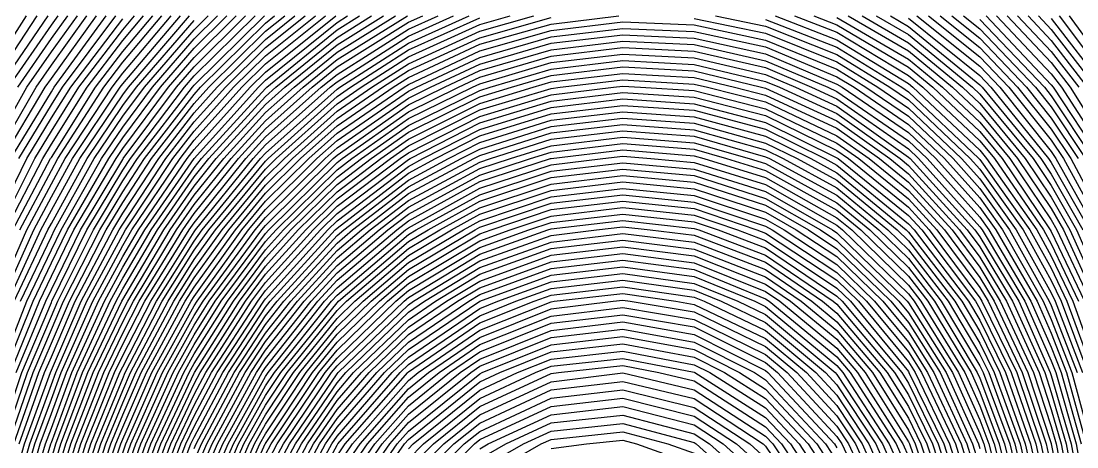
# Model space of a CAD drawing. Header units: inches. Extents: x -3765 to -2207, y 6717241 to 6718976.
# Drawn here: x -2516 to -2460.6, y 6717834.8 to 6717857.2 of the extents above; entities that cross this region are included whole.
import ezdxf

# ---------------------------------------------------------------- set-up
doc = ezdxf.new("R2010")
doc.units = ezdxf.units.IN
doc.header["$MEASUREMENT"] = 0

msp = doc.modelspace()

# ---------------------------------------------------------------- linework, layer by layer
for points in [[(-2518.149, 6717853.711), (-2515.763, 6717857.459)], [(-2517.831, 6717849.963), (-2515.737, 6717853.711), (-2514.452, 6717855.571), (-2513.088, 6717857.459)], [(-2517.667, 6717853.711), (-2515.192, 6717857.459)], [(-2517.581, 6717846.215), (-2515.743, 6717849.963), (-2514.452, 6717852.098), (-2513.439, 6717853.711), (-2510.704, 6717857.305)], [(-2517.414, 6717849.963), (-2515.255, 6717853.711), (-2514.452, 6717854.873), (-2512.584, 6717857.459)], [(-2517.385, 6717842.466), (-2515.741, 6717846.215), (-2514.452, 6717848.64), (-2513.725, 6717849.963), (-2511.27, 6717853.711), (-2510.704, 6717854.455), (-2508.165, 6717857.459)], [(-2517.259, 6717834.97), (-2516.005, 6717838.718), (-2514.452, 6717842.399), (-2514.423, 6717842.466), (-2512.587, 6717846.215), (-2510.704, 6717849.358), (-2510.306, 6717849.963), (-2507.471, 6717853.711), (-2506.956, 6717854.306), (-2503.764, 6717857.459)], [(-2517.213, 6717846.215), (-2515.325, 6717849.963), (-2514.452, 6717851.407), (-2513.005, 6717853.711), (-2510.704, 6717856.735), (-2510.092, 6717857.459)], [(-2517.204, 6717838.718), (-2515.738, 6717842.466), (-2514.452, 6717845.176), (-2513.944, 6717846.215), (-2511.82, 6717849.963), (-2510.704, 6717851.621), (-2509.152, 6717853.711), (-2506.956, 6717856.249), (-2505.731, 6717857.459)], [(-2517.185, 6717853.711), (-2514.62, 6717857.459)], [(-2517.056, 6717842.466), (-2515.373, 6717846.215), (-2514.452, 6717847.948), (-2513.344, 6717849.963), (-2510.837, 6717853.711), (-2510.704, 6717853.885), (-2507.683, 6717857.459)], [(-2516.996, 6717849.963), (-2514.773, 6717853.711), (-2514.452, 6717854.175), (-2512.08, 6717857.459)], [(-2516.981, 6717834.97), (-2515.705, 6717838.718), (-2514.452, 6717841.689), (-2514.117, 6717842.466), (-2512.248, 6717846.215), (-2510.704, 6717848.792), (-2509.933, 6717849.963), (-2507.05, 6717853.711), (-2506.956, 6717853.82), (-2503.272, 6717857.459)], [(-2516.916, 6717831.222), (-2515.869, 6717834.97), (-2514.506, 6717838.718), (-2514.452, 6717838.848), (-2512.893, 6717842.466), (-2510.891, 6717846.215), (-2510.704, 6717846.528), (-2508.444, 6717849.963), (-2506.956, 6717851.891), (-2505.319, 6717853.711), (-2503.208, 6717855.799), (-2501.132, 6717857.459)], [(-2516.904, 6717838.718), (-2515.409, 6717842.466), (-2514.452, 6717844.482), (-2513.605, 6717846.215), (-2511.439, 6717849.963), (-2510.704, 6717851.055), (-2508.731, 6717853.711), (-2506.956, 6717855.764), (-2505.239, 6717857.459)], [(-2516.845, 6717846.215), (-2514.907, 6717849.963), (-2514.452, 6717850.716), (-2512.572, 6717853.711), (-2510.704, 6717856.165), (-2509.61, 6717857.459)], [(-2516.726, 6717842.466), (-2515.005, 6717846.215), (-2514.452, 6717847.255), (-2512.963, 6717849.963), (-2510.704, 6717853.318), (-2510.412, 6717853.711), (-2507.202, 6717857.459)], [(-2516.703, 6717834.97), (-2515.406, 6717838.718), (-2514.452, 6717840.979), (-2513.811, 6717842.466), (-2511.909, 6717846.215), (-2510.704, 6717848.226), (-2509.561, 6717849.963), (-2506.956, 6717853.337), (-2506.62, 6717853.711), (-2503.208, 6717857.086), (-2502.741, 6717857.459)], [(-2516.702, 6717853.711), (-2514.452, 6717856.967), (-2514.096, 6717857.459)], [(-2516.688, 6717827.474), (-2515.866, 6717831.222), (-2514.757, 6717834.97), (-2514.452, 6717835.808), (-2513.38, 6717838.718), (-2511.669, 6717842.466), (-2510.704, 6717844.258), (-2509.555, 6717846.215), (-2506.956, 6717849.962), (-2506.955, 6717849.963), (-2503.585, 6717853.711), (-2503.208, 6717854.084), (-2499.46, 6717857.115), (-2498.905, 6717857.459)], [(-2516.653, 6717831.222), (-2515.591, 6717834.97), (-2514.452, 6717838.095), (-2514.222, 6717838.718), (-2512.587, 6717842.466), (-2510.704, 6717845.961), (-2510.555, 6717846.215), (-2508.072, 6717849.963), (-2506.956, 6717851.408), (-2504.886, 6717853.711), (-2503.208, 6717855.371), (-2500.596, 6717857.459)], [(-2516.605, 6717838.718), (-2515.079, 6717842.466), (-2514.452, 6717843.788), (-2513.266, 6717846.215), (-2511.058, 6717849.963), (-2510.704, 6717850.489), (-2508.311, 6717853.711), (-2506.956, 6717855.278), (-2504.748, 6717857.459)], [(-2516.578, 6717849.963), (-2514.452, 6717853.48), (-2514.307, 6717853.711), (-2511.576, 6717857.459)], [(-2516.524, 6717823.726), (-2515.934, 6717827.474), (-2515.079, 6717831.222), (-2514.452, 6717833.311), (-2513.953, 6717834.97), (-2512.538, 6717838.718), (-2510.751, 6717842.466), (-2510.704, 6717842.554), (-2508.555, 6717846.215), (-2506.956, 6717848.52), (-2505.795, 6717849.963), (-2503.208, 6717852.806), (-2502.193, 6717853.711), (-2499.46, 6717855.947), (-2497.019, 6717857.459)], [(-2516.477, 6717846.215), (-2514.49, 6717849.963), (-2514.452, 6717850.025), (-2512.138, 6717853.711), (-2510.704, 6717855.595), (-2509.128, 6717857.459)], [(-2516.437, 6717827.474), (-2515.604, 6717831.222), (-2514.479, 6717834.97), (-2514.452, 6717835.046), (-2513.099, 6717838.718), (-2511.363, 6717842.466), (-2510.704, 6717843.69), (-2509.221, 6717846.215), (-2506.956, 6717849.481), (-2506.568, 6717849.963), (-2503.208, 6717853.656), (-2503.146, 6717853.711), (-2499.46, 6717856.726), (-2498.276, 6717857.459)], [(-2516.425, 6717834.97), (-2515.106, 6717838.718), (-2514.452, 6717840.269), (-2513.505, 6717842.466), (-2511.57, 6717846.215), (-2510.704, 6717847.66), (-2509.189, 6717849.963), (-2506.956, 6717852.855), (-2506.186, 6717853.711), (-2503.208, 6717856.657), (-2502.205, 6717857.459)], [(-2516.397, 6717842.466), (-2514.637, 6717846.215), (-2514.452, 6717846.563), (-2512.582, 6717849.963), (-2510.704, 6717852.753), (-2509.992, 6717853.711), (-2506.956, 6717857.221)], [(-2516.391, 6717831.222), (-2515.313, 6717834.97), (-2514.452, 6717837.333), (-2513.942, 6717838.718), (-2512.281, 6717842.466), (-2510.704, 6717845.393), (-2510.221, 6717846.215), (-2507.7, 6717849.963), (-2506.956, 6717850.926), (-2504.452, 6717853.711), (-2503.208, 6717854.942), (-2500.059, 6717857.459)], [(-2516.384, 6717819.978), (-2516.033, 6717823.726), (-2515.431, 6717827.474), (-2514.555, 6717831.222), (-2514.452, 6717831.564), (-2513.428, 6717834.97), (-2511.977, 6717838.718), (-2510.704, 6717841.382), (-2510.145, 6717842.466), (-2507.888, 6717846.215), (-2506.956, 6717847.559), (-2505.022, 6717849.963), (-2503.208, 6717851.956), (-2501.241, 6717853.711), (-2499.46, 6717855.168), (-2495.761, 6717857.459)], [(-2516.305, 6717838.718), (-2514.75, 6717842.466), (-2514.452, 6717843.095), (-2512.926, 6717846.215), (-2510.704, 6717849.924), (-2510.678, 6717849.963), (-2507.891, 6717853.711), (-2506.956, 6717854.792), (-2504.256, 6717857.459)], [(-2516.279, 6717823.726), (-2515.682, 6717827.474), (-2514.817, 6717831.222), (-2514.452, 6717832.438), (-2513.691, 6717834.97), (-2512.257, 6717838.718), (-2510.704, 6717841.97), (-2510.448, 6717842.466), (-2508.221, 6717846.215), (-2506.956, 6717848.039), (-2505.409, 6717849.963), (-2503.208, 6717852.381), (-2501.717, 6717853.711), (-2499.46, 6717855.557), (-2496.39, 6717857.459)], [(-2516.22, 6717853.711), (-2514.452, 6717856.269), (-2513.592, 6717857.459)], [(-2516.185, 6717827.474), (-2515.342, 6717831.222), (-2514.452, 6717834.184), (-2514.215, 6717834.97), (-2512.819, 6717838.718), (-2511.057, 6717842.466), (-2510.704, 6717843.122), (-2508.888, 6717846.215), (-2506.956, 6717849.001), (-2506.182, 6717849.963), (-2503.208, 6717853.231), (-2502.67, 6717853.711), (-2499.46, 6717856.336), (-2497.648, 6717857.459)], [(-2516.16, 6717849.963), (-2514.452, 6717852.789), (-2513.873, 6717853.711), (-2511.072, 6717857.459)], [(-2516.147, 6717834.97), (-2514.806, 6717838.718), (-2514.452, 6717839.558), (-2513.199, 6717842.466), (-2511.231, 6717846.215), (-2510.704, 6717847.094), (-2508.817, 6717849.963), (-2506.956, 6717852.373), (-2505.753, 6717853.711), (-2503.208, 6717856.228), (-2501.669, 6717857.459)], [(-2516.14, 6717819.978), (-2515.788, 6717823.726), (-2515.179, 6717827.474), (-2514.452, 6717830.571), (-2514.3, 6717831.222), (-2513.166, 6717834.97), (-2511.696, 6717838.718), (-2510.704, 6717840.795), (-2509.843, 6717842.466), (-2507.555, 6717846.215), (-2506.956, 6717847.078), (-2504.635, 6717849.963), (-2503.208, 6717851.532), (-2500.765, 6717853.711), (-2499.46, 6717854.778), (-2495.711, 6717857.125), (-2494.965, 6717857.459)], [(-2516.129, 6717831.222), (-2515.035, 6717834.97), (-2514.452, 6717836.571), (-2513.661, 6717838.718), (-2511.975, 6717842.466), (-2510.704, 6717844.825), (-2509.888, 6717846.215), (-2507.327, 6717849.963), (-2506.956, 6717850.444), (-2504.018, 6717853.711), (-2503.208, 6717854.513), (-2499.523, 6717857.459)], [(-2516.109, 6717846.215), (-2514.452, 6717849.333), (-2514.106, 6717849.963), (-2511.704, 6717853.711), (-2510.704, 6717855.025), (-2508.647, 6717857.459)], [(-2516.067, 6717842.466), (-2514.452, 6717845.87), (-2514.283, 6717846.215), (-2512.201, 6717849.963), (-2510.704, 6717852.187), (-2509.572, 6717853.711), (-2506.956, 6717856.735), (-2506.223, 6717857.459)], [(-2514.051, 6717831.222), (-2512.904, 6717834.97), (-2511.415, 6717838.718), (-2510.704, 6717840.207), (-2509.54, 6717842.466), (-2507.221, 6717846.215), (-2506.956, 6717846.597), (-2504.249, 6717849.963), (-2503.208, 6717851.107), (-2500.289, 6717853.711), (-2499.46, 6717854.389), (-2495.711, 6717856.762), (-2494.154, 6717857.459)], [(-2513.802, 6717831.222), (-2512.641, 6717834.97), (-2511.134, 6717838.718), (-2510.704, 6717839.62), (-2509.237, 6717842.466), (-2506.956, 6717846.116), (-2506.885, 6717846.215), (-2503.862, 6717849.963), (-2503.208, 6717850.682), (-2499.812, 6717853.711), (-2499.46, 6717853.999), (-2495.711, 6717856.399), (-2493.344, 6717857.459)], [(-2513.553, 6717831.222), (-2512.379, 6717834.97), (-2510.854, 6717838.718), (-2510.704, 6717839.032), (-2508.935, 6717842.466), (-2506.956, 6717845.632), (-2506.537, 6717846.215), (-2503.476, 6717849.963), (-2503.208, 6717850.257), (-2499.46, 6717853.611), (-2499.314, 6717853.711), (-2495.711, 6717856.036), (-2492.533, 6717857.459)], [(-2513.304, 6717831.222), (-2512.117, 6717834.97), (-2510.704, 6717838.42), (-2510.574, 6717838.718), (-2508.632, 6717842.466), (-2506.956, 6717845.148), (-2506.189, 6717846.215), (-2503.208, 6717849.833), (-2503.077, 6717849.963), (-2499.46, 6717853.226), (-2498.752, 6717853.711), (-2495.711, 6717855.674), (-2491.963, 6717857.356)], [(-2513.054, 6717831.222), (-2511.854, 6717834.97), (-2510.704, 6717837.78), (-2510.294, 6717838.718), (-2508.33, 6717842.466), (-2506.956, 6717844.664), (-2505.841, 6717846.215), (-2503.208, 6717849.411), (-2502.65, 6717849.963), (-2499.46, 6717852.841), (-2498.19, 6717853.711), (-2495.711, 6717855.311), (-2491.963, 6717857.01), (-2490.368, 6717857.459)], [(-2512.805, 6717831.222), (-2511.592, 6717834.97), (-2510.704, 6717837.139), (-2510.014, 6717838.718), (-2508.027, 6717842.466), (-2506.956, 6717844.18), (-2505.493, 6717846.215), (-2503.208, 6717848.988), (-2502.223, 6717849.963), (-2499.46, 6717852.456), (-2497.628, 6717853.711), (-2495.711, 6717854.948), (-2491.963, 6717856.664), (-2489.138, 6717857.459)], [(-2512.556, 6717831.222), (-2511.33, 6717834.97), (-2510.704, 6717836.498), (-2509.735, 6717838.718), (-2507.724, 6717842.466), (-2506.956, 6717843.696), (-2505.145, 6717846.215), (-2503.208, 6717848.566), (-2501.796, 6717849.963), (-2499.46, 6717852.071), (-2497.067, 6717853.711), (-2495.711, 6717854.586), (-2491.963, 6717856.317), (-2488.215, 6717857.374)], [(-2512.307, 6717831.222), (-2511.067, 6717834.97), (-2510.704, 6717835.858), (-2509.455, 6717838.718), (-2507.422, 6717842.466), (-2506.956, 6717843.212), (-2504.797, 6717846.215), (-2503.208, 6717848.144), (-2501.37, 6717849.963), (-2499.46, 6717851.686), (-2496.505, 6717853.711), (-2495.711, 6717854.223), (-2491.963, 6717855.971), (-2488.215, 6717857.036), (-2484.666, 6717857.459)], [(-2512.058, 6717831.222), (-2510.805, 6717834.97), (-2510.704, 6717835.217), (-2509.175, 6717838.718), (-2507.119, 6717842.466), (-2506.956, 6717842.728), (-2504.449, 6717846.215), (-2503.208, 6717847.721), (-2500.943, 6717849.963), (-2499.46, 6717851.301), (-2495.943, 6717853.711), (-2495.711, 6717853.86), (-2491.963, 6717855.625), (-2488.215, 6717856.698), (-2484.467, 6717857.145), (-2480.719, 6717856.988), (-2476.971, 6717856.192), (-2473.223, 6717854.655), (-2471.7, 6717853.711), (-2469.475, 6717852.191), (-2467.13, 6717849.963), (-2465.727, 6717848.4), (-2464.172, 6717846.215), (-2462.076, 6717842.466), (-2461.979, 6717842.247), (-2460.621, 6717838.718)], [(-2480.719, 6717857.333), (-2476.971, 6717856.554), (-2473.223, 6717855.044), (-2471.072, 6717853.711), (-2469.475, 6717852.619), (-2466.678, 6717849.963), (-2465.727, 6717848.903), (-2463.814, 6717846.215), (-2461.979, 6717842.916), (-2461.764, 6717842.466), (-2460.34, 6717838.718)], [(-2479.602, 6717857.459), (-2476.971, 6717856.916), (-2473.223, 6717855.433), (-2470.444, 6717853.711), (-2469.475, 6717853.048), (-2466.227, 6717849.963), (-2465.727, 6717849.406), (-2463.456, 6717846.215), (-2461.979, 6717843.56), (-2461.457, 6717842.466), (-2460.059, 6717838.718)], [(-2476.971, 6717857.278), (-2473.223, 6717855.822), (-2469.817, 6717853.711), (-2469.475, 6717853.477), (-2465.775, 6717849.963), (-2465.727, 6717849.909), (-2463.098, 6717846.215), (-2461.979, 6717844.203), (-2461.151, 6717842.466), (-2459.779, 6717838.718)], [(-2476.465, 6717857.459), (-2473.223, 6717856.211), (-2469.475, 6717853.906), (-2469.238, 6717853.711), (-2465.727, 6717850.401), (-2465.365, 6717849.963), (-2462.74, 6717846.215), (-2461.979, 6717844.847), (-2460.844, 6717842.466), (-2459.498, 6717838.718)], [(-2475.454, 6717857.459), (-2473.223, 6717856.6), (-2469.475, 6717854.336), (-2468.717, 6717853.711), (-2465.727, 6717850.892), (-2464.959, 6717849.963), (-2462.382, 6717846.215), (-2461.979, 6717845.49), (-2460.537, 6717842.466)], [(-2474.444, 6717857.459), (-2473.223, 6717856.989), (-2469.475, 6717854.765), (-2468.197, 6717853.711), (-2465.727, 6717851.382), (-2464.554, 6717849.963), (-2462.024, 6717846.215), (-2461.979, 6717846.134), (-2460.23, 6717842.466)], [(-2473.223, 6717857.378), (-2469.475, 6717855.195), (-2467.676, 6717853.711), (-2465.727, 6717851.873), (-2464.148, 6717849.963), (-2461.979, 6717846.741), (-2461.68, 6717846.215), (-2459.923, 6717842.466)], [(-2472.637, 6717857.459), (-2469.475, 6717855.624), (-2467.155, 6717853.711), (-2465.727, 6717852.364), (-2463.743, 6717849.963), (-2461.979, 6717847.343), (-2461.339, 6717846.215), (-2459.616, 6717842.466)], [(-2471.896, 6717857.459), (-2469.475, 6717856.054), (-2466.635, 6717853.711), (-2465.727, 6717852.855), (-2463.337, 6717849.963), (-2461.979, 6717847.946), (-2460.997, 6717846.215), (-2459.309, 6717842.466)], [(-2471.156, 6717857.459), (-2469.475, 6717856.483), (-2466.114, 6717853.711), (-2465.727, 6717853.346), (-2462.932, 6717849.963), (-2461.979, 6717848.548), (-2460.655, 6717846.215), (-2459.003, 6717842.466)], [(-2470.416, 6717857.459), (-2469.475, 6717856.913), (-2465.727, 6717853.836), (-2465.607, 6717853.711), (-2462.526, 6717849.963), (-2461.979, 6717849.15), (-2460.314, 6717846.215)], [(-2469.475, 6717857.343), (-2465.727, 6717854.327), (-2465.14, 6717853.711), (-2462.12, 6717849.963), (-2461.979, 6717849.752), (-2459.972, 6717846.215)], [(-2469.028, 6717857.459), (-2465.727, 6717854.817), (-2464.673, 6717853.711), (-2461.979, 6717850.343), (-2461.727, 6717849.963), (-2459.631, 6717846.215)], [(-2468.416, 6717857.459), (-2465.727, 6717855.307), (-2464.206, 6717853.711), (-2461.979, 6717850.926), (-2461.34, 6717849.963), (-2459.289, 6717846.215)], [(-2467.803, 6717857.459), (-2465.727, 6717855.797), (-2463.739, 6717853.711), (-2461.979, 6717851.51), (-2460.953, 6717849.963), (-2458.947, 6717846.215)], [(-2467.191, 6717857.459), (-2465.727, 6717856.287), (-2463.272, 6717853.711), (-2461.979, 6717852.094), (-2460.566, 6717849.963)], [(-2466.578, 6717857.459), (-2465.727, 6717856.778), (-2462.805, 6717853.711), (-2461.979, 6717852.677), (-2460.179, 6717849.963)], [(-2461.566, 6717857.459), (-2458.749, 6717853.711), (-2458.231, 6717852.863), (-2456.679, 6717849.963), (-2455.163, 6717846.215), (-2454.483, 6717843.991), (-2454.037, 6717842.466), (-2453.216, 6717838.718), (-2452.688, 6717834.97), (-2452.411, 6717831.222), (-2452.363, 6717827.474), (-2452.524, 6717823.726), (-2452.894, 6717819.978), (-2453.484, 6717816.23), (-2454.322, 6717812.482), (-2454.483, 6717811.92), (-2455.345, 6717808.734), (-2456.647, 6717804.986), (-2458.231, 6717801.42), (-2458.313, 6717801.238), (-2460.275, 6717797.49), (-2461.979, 6717794.81), (-2462.722, 6717793.742), (-2465.727, 6717789.998)], [(-2461.979, 6717857.334), (-2459.196, 6717853.711), (-2458.231, 6717852.132), (-2457.07, 6717849.963), (-2455.508, 6717846.215), (-2454.483, 6717842.865), (-2454.366, 6717842.466), (-2453.516, 6717838.718), (-2452.967, 6717834.97), (-2452.677, 6717831.222), (-2452.62, 6717827.474), (-2452.778, 6717823.726), (-2453.151, 6717819.978), (-2453.747, 6717816.23), (-2454.483, 6717812.97), (-2454.586, 6717812.482), (-2455.607, 6717808.734), (-2456.93, 6717804.986), (-2458.231, 6717802.056), (-2458.601, 6717801.238), (-2460.595, 6717797.49), (-2461.979, 6717795.313), (-2463.073, 6717793.742), (-2465.727, 6717790.434)], [(-2465.727, 6717857.268), (-2462.338, 6717853.711), (-2461.979, 6717853.261), (-2459.791, 6717849.963)], [(-2465.392, 6717857.459), (-2461.979, 6717853.844), (-2461.876, 6717853.711), (-2459.404, 6717849.963)], [(-2461.04, 6717857.459), (-2458.302, 6717853.711), (-2458.231, 6717853.594), (-2456.288, 6717849.963), (-2454.819, 6717846.215), (-2454.483, 6717845.117), (-2453.707, 6717842.466), (-2452.915, 6717838.718), (-2452.408, 6717834.97), (-2452.145, 6717831.222), (-2452.105, 6717827.474), (-2452.27, 6717823.726), (-2452.638, 6717819.978), (-2453.221, 6717816.23), (-2454.046, 6717812.482), (-2454.483, 6717810.953), (-2455.083, 6717808.734), (-2456.365, 6717804.986), (-2458.009, 6717801.238), (-2458.231, 6717800.799), (-2459.954, 6717797.49), (-2461.979, 6717794.307), (-2462.372, 6717793.742), (-2465.334, 6717789.994)], [(-2464.843, 6717857.459), (-2461.979, 6717854.426), (-2461.429, 6717853.711), (-2459.017, 6717849.963)], [(-2464.293, 6717857.459), (-2461.979, 6717855.008), (-2460.983, 6717853.711), (-2458.63, 6717849.963)], [(-2463.744, 6717857.459), (-2461.979, 6717855.589), (-2460.536, 6717853.711)], [(-2463.195, 6717857.459), (-2461.979, 6717856.171), (-2460.089, 6717853.711)], [(-2462.646, 6717857.459), (-2461.979, 6717856.752), (-2459.642, 6717853.711)], [(-2510.704, 6717834.514), (-2510.542, 6717834.97), (-2508.895, 6717838.718), (-2506.956, 6717842.234), (-2506.809, 6717842.466), (-2504.101, 6717846.215), (-2503.208, 6717847.299), (-2500.516, 6717849.963), (-2499.46, 6717850.916), (-2495.711, 6717853.5), (-2495.281, 6717853.711), (-2491.963, 6717855.279), (-2488.215, 6717856.36), (-2484.467, 6717856.807), (-2480.719, 6717856.642), (-2476.971, 6717855.83), (-2473.223, 6717854.266), (-2472.327, 6717853.711), (-2469.475, 6717851.762), (-2467.581, 6717849.963), (-2465.727, 6717847.897), (-2464.53, 6717846.215), (-2462.397, 6717842.466), (-2461.979, 6717841.518), (-2460.901, 6717838.718), (-2459.885, 6717834.97)], [(-2510.704, 6717833.772), (-2510.279, 6717834.97), (-2508.616, 6717838.718), (-2506.956, 6717841.727), (-2506.491, 6717842.466), (-2503.753, 6717846.215), (-2503.208, 6717846.877), (-2500.089, 6717849.963), (-2499.46, 6717850.531), (-2495.711, 6717853.141), (-2494.548, 6717853.711), (-2491.963, 6717854.933), (-2488.215, 6717856.022), (-2484.467, 6717856.469), (-2480.719, 6717856.297), (-2476.971, 6717855.469), (-2473.223, 6717853.877), (-2472.955, 6717853.711), (-2469.475, 6717851.333), (-2468.032, 6717849.963), (-2465.727, 6717847.393), (-2464.888, 6717846.215), (-2462.719, 6717842.466), (-2461.979, 6717840.789), (-2461.182, 6717838.718), (-2460.146, 6717834.97)], [(-2510.704, 6717833.029), (-2510.017, 6717834.97), (-2508.336, 6717838.718), (-2506.956, 6717841.22), (-2506.172, 6717842.466), (-2503.405, 6717846.215), (-2503.208, 6717846.454), (-2499.663, 6717849.963), (-2499.46, 6717850.146), (-2495.711, 6717852.783), (-2493.816, 6717853.711), (-2491.963, 6717854.587), (-2488.215, 6717855.684), (-2484.467, 6717856.132), (-2480.719, 6717855.952), (-2476.971, 6717855.107), (-2473.707, 6717853.711), (-2473.223, 6717853.489), (-2469.475, 6717850.904), (-2468.484, 6717849.963), (-2465.727, 6717846.89), (-2465.246, 6717846.215), (-2463.041, 6717842.466), (-2461.979, 6717840.06), (-2461.463, 6717838.718), (-2460.407, 6717834.97)], [(-2510.704, 6717832.287), (-2509.754, 6717834.97), (-2508.056, 6717838.718), (-2506.956, 6717840.713), (-2505.854, 6717842.466), (-2503.208, 6717846.029), (-2503.04, 6717846.215), (-2499.46, 6717849.762), (-2499.194, 6717849.963), (-2495.711, 6717852.424), (-2493.084, 6717853.711), (-2491.963, 6717854.24), (-2488.215, 6717855.346), (-2484.467, 6717855.794), (-2480.719, 6717855.606), (-2476.971, 6717854.745), (-2474.554, 6717853.711), (-2473.223, 6717853.102), (-2469.475, 6717850.475), (-2468.935, 6717849.963), (-2465.727, 6717846.387), (-2465.604, 6717846.215), (-2463.362, 6717842.466), (-2461.979, 6717839.331), (-2461.743, 6717838.718), (-2460.668, 6717834.97), (-2460.001, 6717831.222)], [(-2510.704, 6717831.544), (-2509.491, 6717834.97), (-2507.777, 6717838.718), (-2506.956, 6717840.206), (-2505.536, 6717842.466), (-2503.208, 6717845.601), (-2502.653, 6717846.215), (-2499.46, 6717849.378), (-2498.686, 6717849.963), (-2495.711, 6717852.065), (-2492.351, 6717853.711), (-2491.963, 6717853.894), (-2488.215, 6717855.007), (-2484.467, 6717855.456), (-2480.719, 6717855.261), (-2476.971, 6717854.383), (-2475.4, 6717853.711), (-2473.223, 6717852.715), (-2469.475, 6717850.047), (-2469.387, 6717849.963), (-2465.988, 6717846.215), (-2465.727, 6717845.863), (-2463.684, 6717842.466), (-2462.026, 6717838.718), (-2461.979, 6717838.575), (-2460.929, 6717834.97), (-2460.248, 6717831.222)], [(-2510.561, 6717831.222), (-2509.228, 6717834.97), (-2507.497, 6717838.718), (-2506.956, 6717839.7), (-2505.217, 6717842.466), (-2503.208, 6717845.172), (-2502.266, 6717846.215), (-2499.46, 6717848.994), (-2498.179, 6717849.963), (-2495.711, 6717851.707), (-2491.963, 6717853.55), (-2491.43, 6717853.711), (-2488.215, 6717854.669), (-2484.467, 6717855.118), (-2480.719, 6717854.916), (-2476.971, 6717854.021), (-2476.246, 6717853.711), (-2473.223, 6717852.328), (-2469.911, 6717849.963), (-2469.475, 6717849.61), (-2466.387, 6717846.215), (-2465.727, 6717845.328), (-2464.006, 6717842.466), (-2462.32, 6717838.718), (-2461.979, 6717837.679), (-2461.19, 6717834.97), (-2460.495, 6717831.222)], [(-2510.31, 6717831.222), (-2508.966, 6717834.97), (-2507.217, 6717838.718), (-2506.956, 6717839.193), (-2504.899, 6717842.466), (-2503.208, 6717844.743), (-2501.879, 6717846.215), (-2499.46, 6717848.611), (-2497.672, 6717849.963), (-2495.711, 6717851.348), (-2491.963, 6717853.207), (-2490.296, 6717853.711), (-2488.215, 6717854.331), (-2484.467, 6717854.781), (-2480.719, 6717854.57), (-2477.175, 6717853.711), (-2476.971, 6717853.659), (-2473.223, 6717851.942), (-2470.452, 6717849.963), (-2469.475, 6717849.173), (-2466.785, 6717846.215), (-2465.727, 6717844.794), (-2464.328, 6717842.466), (-2462.614, 6717838.718), (-2461.979, 6717836.783), (-2461.451, 6717834.97), (-2460.742, 6717831.222)], [(-2510.059, 6717831.222), (-2508.703, 6717834.97), (-2506.956, 6717838.683), (-2506.937, 6717838.718), (-2504.58, 6717842.466), (-2503.208, 6717844.314), (-2501.491, 6717846.215), (-2499.46, 6717848.227), (-2497.164, 6717849.963), (-2495.711, 6717850.99), (-2491.963, 6717852.865), (-2489.162, 6717853.711), (-2488.215, 6717853.993), (-2484.467, 6717854.443), (-2480.719, 6717854.225), (-2478.599, 6717853.711), (-2476.971, 6717853.3), (-2473.223, 6717851.555), (-2470.994, 6717849.963), (-2469.475, 6717848.735), (-2467.183, 6717846.215), (-2465.727, 6717844.259), (-2464.649, 6717842.466), (-2462.908, 6717838.718), (-2461.979, 6717835.886), (-2461.712, 6717834.97), (-2460.989, 6717831.222)], [(-2509.808, 6717831.222), (-2508.44, 6717834.97), (-2506.956, 6717838.124), (-2506.641, 6717838.718), (-2504.262, 6717842.466), (-2503.208, 6717843.886), (-2501.104, 6717846.215), (-2499.46, 6717847.844), (-2496.657, 6717849.963), (-2495.711, 6717850.631), (-2491.963, 6717852.522), (-2488.215, 6717853.656), (-2487.752, 6717853.711), (-2484.467, 6717854.105), (-2480.719, 6717853.88), (-2480.023, 6717853.711), (-2476.971, 6717852.94), (-2473.223, 6717851.168), (-2471.536, 6717849.963), (-2469.475, 6717848.297), (-2467.581, 6717846.215), (-2465.727, 6717843.724), (-2464.971, 6717842.466), (-2463.202, 6717838.718), (-2461.979, 6717834.99), (-2461.973, 6717834.97), (-2461.235, 6717831.222)], [(-2509.557, 6717831.222), (-2508.177, 6717834.97), (-2506.956, 6717837.566), (-2506.345, 6717838.718), (-2503.943, 6717842.466), (-2503.208, 6717843.457), (-2500.717, 6717846.215), (-2499.46, 6717847.46), (-2496.15, 6717849.963), (-2495.711, 6717850.272), (-2491.963, 6717852.18), (-2488.215, 6717853.321), (-2484.942, 6717853.711), (-2484.467, 6717853.768), (-2483.536, 6717853.711), (-2480.719, 6717853.536), (-2476.971, 6717852.581), (-2473.223, 6717850.781), (-2472.078, 6717849.963), (-2469.475, 6717847.859), (-2467.98, 6717846.215), (-2465.727, 6717843.189), (-2465.293, 6717842.466), (-2463.496, 6717838.718), (-2462.246, 6717834.97), (-2461.979, 6717833.745)], [(-2509.306, 6717831.222), (-2507.915, 6717834.97), (-2506.956, 6717837.008), (-2506.049, 6717838.718), (-2503.625, 6717842.466), (-2503.208, 6717843.028), (-2500.33, 6717846.215), (-2499.46, 6717847.077), (-2495.711, 6717849.914), (-2495.62, 6717849.963), (-2491.963, 6717851.838), (-2488.215, 6717852.986), (-2484.467, 6717853.433), (-2480.719, 6717853.193), (-2476.971, 6717852.222), (-2473.223, 6717850.394), (-2472.619, 6717849.963), (-2469.475, 6717847.421), (-2468.378, 6717846.215), (-2465.727, 6717842.654), (-2465.614, 6717842.466), (-2463.79, 6717838.718), (-2462.519, 6717834.97), (-2461.979, 6717832.492)], [(-2509.055, 6717831.222), (-2507.652, 6717834.97), (-2506.956, 6717836.449), (-2505.754, 6717838.718), (-2503.307, 6717842.466), (-2503.208, 6717842.6), (-2499.943, 6717846.215), (-2499.46, 6717846.693), (-2495.711, 6717849.556), (-2494.953, 6717849.963), (-2491.963, 6717851.495), (-2488.215, 6717852.652), (-2484.467, 6717853.098), (-2480.719, 6717852.85), (-2476.971, 6717851.862), (-2473.223, 6717850.007), (-2473.161, 6717849.963), (-2469.475, 6717846.983), (-2468.776, 6717846.215), (-2465.959, 6717842.466), (-2465.727, 6717842.076), (-2464.084, 6717838.718), (-2462.791, 6717834.97), (-2461.979, 6717831.239)], [(-2508.804, 6717831.222), (-2507.389, 6717834.97), (-2506.956, 6717835.891), (-2505.458, 6717838.718), (-2503.208, 6717842.155), (-2502.962, 6717842.466), (-2499.555, 6717846.215), (-2499.46, 6717846.31), (-2495.711, 6717849.198), (-2494.285, 6717849.963), (-2491.963, 6717851.153), (-2488.215, 6717852.317), (-2484.467, 6717852.763), (-2480.719, 6717852.508), (-2476.971, 6717851.503), (-2473.865, 6717849.963), (-2473.223, 6717849.614), (-2469.475, 6717846.545), (-2469.175, 6717846.215), (-2466.316, 6717842.466), (-2465.727, 6717841.476), (-2464.377, 6717838.718), (-2463.064, 6717834.97), (-2462.233, 6717831.222)], [(-2508.553, 6717831.222), (-2507.126, 6717834.97), (-2506.956, 6717835.333), (-2505.162, 6717838.718), (-2503.208, 6717841.704), (-2502.606, 6717842.466), (-2499.46, 6717845.92), (-2499.111, 6717846.215), (-2495.711, 6717848.839), (-2493.617, 6717849.963), (-2491.963, 6717850.81), (-2488.215, 6717851.982), (-2484.467, 6717852.429), (-2480.719, 6717852.165), (-2476.971, 6717851.143), (-2474.59, 6717849.963), (-2473.223, 6717849.22), (-2469.592, 6717846.215), (-2469.475, 6717846.101), (-2466.673, 6717842.466), (-2465.727, 6717840.875), (-2464.671, 6717838.718), (-2463.337, 6717834.97), (-2462.49, 6717831.222)], [(-2506.956, 6717834.74), (-2506.858, 6717834.97), (-2504.866, 6717838.718), (-2503.208, 6717841.252), (-2502.249, 6717842.466), (-2499.46, 6717845.529), (-2498.647, 6717846.215), (-2495.711, 6717848.481), (-2492.949, 6717849.963), (-2491.963, 6717850.468), (-2488.215, 6717851.648), (-2484.467, 6717852.094), (-2480.719, 6717851.823), (-2476.971, 6717850.784), (-2475.315, 6717849.963), (-2473.223, 6717848.825), (-2470.068, 6717846.215), (-2469.475, 6717845.637), (-2467.031, 6717842.466), (-2465.727, 6717840.274), (-2464.965, 6717838.718), (-2463.61, 6717834.97), (-2462.747, 6717831.222)], [(-2506.956, 6717834.084), (-2506.578, 6717834.97), (-2504.571, 6717838.718), (-2503.208, 6717840.8), (-2501.893, 6717842.466), (-2499.46, 6717845.138), (-2498.183, 6717846.215), (-2495.711, 6717848.123), (-2492.281, 6717849.963), (-2491.963, 6717850.125), (-2488.215, 6717851.313), (-2484.467, 6717851.76), (-2480.719, 6717851.48), (-2476.971, 6717850.424), (-2476.04, 6717849.963), (-2473.223, 6717848.431), (-2470.544, 6717846.215), (-2469.475, 6717845.174), (-2467.388, 6717842.466), (-2465.727, 6717839.674), (-2465.259, 6717838.718), (-2463.883, 6717834.97), (-2463.005, 6717831.222)], [(-2506.956, 6717833.427), (-2506.299, 6717834.97), (-2504.275, 6717838.718), (-2503.208, 6717840.348), (-2501.537, 6717842.466), (-2499.46, 6717844.747), (-2497.719, 6717846.215), (-2495.711, 6717847.765), (-2491.963, 6717849.783), (-2491.411, 6717849.963), (-2488.215, 6717850.978), (-2484.467, 6717851.425), (-2480.719, 6717851.137), (-2476.971, 6717850.065), (-2476.765, 6717849.963), (-2473.223, 6717848.037), (-2471.021, 6717846.215), (-2469.475, 6717844.711), (-2467.745, 6717842.466), (-2465.727, 6717839.073), (-2465.553, 6717838.718), (-2464.156, 6717834.97), (-2463.262, 6717831.222)], [(-2506.956, 6717832.771), (-2506.02, 6717834.97), (-2503.979, 6717838.718), (-2503.208, 6717839.897), (-2501.18, 6717842.466), (-2499.46, 6717844.355), (-2497.256, 6717846.215), (-2495.711, 6717847.407), (-2491.963, 6717849.44), (-2490.358, 6717849.963), (-2488.215, 6717850.644), (-2484.467, 6717851.09), (-2480.719, 6717850.795), (-2477.824, 6717849.963), (-2476.971, 6717849.702), (-2473.223, 6717847.643), (-2471.497, 6717846.215), (-2469.475, 6717844.247), (-2468.102, 6717842.466), (-2465.86, 6717838.718), (-2465.727, 6717838.422), (-2464.429, 6717834.97), (-2463.519, 6717831.222)], [(-2506.956, 6717832.115), (-2505.74, 6717834.97), (-2503.683, 6717838.718), (-2503.208, 6717839.445), (-2500.824, 6717842.466), (-2499.46, 6717843.964), (-2496.792, 6717846.215), (-2495.711, 6717847.049), (-2491.963, 6717849.097), (-2489.306, 6717849.963), (-2488.215, 6717850.309), (-2484.467, 6717850.756), (-2480.719, 6717850.452), (-2479.016, 6717849.963), (-2476.971, 6717849.337), (-2473.223, 6717847.249), (-2471.973, 6717846.215), (-2469.475, 6717843.784), (-2468.46, 6717842.466), (-2466.186, 6717838.718), (-2465.727, 6717837.696), (-2464.701, 6717834.97), (-2463.777, 6717831.222)], [(-2506.956, 6717831.458), (-2505.461, 6717834.97), (-2503.387, 6717838.718), (-2503.208, 6717838.993), (-2500.467, 6717842.466), (-2499.46, 6717843.573), (-2496.328, 6717846.215), (-2495.711, 6717846.691), (-2491.963, 6717848.754), (-2488.253, 6717849.963), (-2488.215, 6717849.975), (-2484.467, 6717850.421), (-2480.719, 6717850.11), (-2480.208, 6717849.963), (-2476.971, 6717848.972), (-2473.223, 6717846.855), (-2472.449, 6717846.215), (-2469.475, 6717843.32), (-2468.817, 6717842.466), (-2466.511, 6717838.718), (-2465.727, 6717836.971), (-2464.974, 6717834.97), (-2464.034, 6717831.222)], [(-2506.784, 6717831.222), (-2505.181, 6717834.97), (-2503.208, 6717838.522), (-2503.077, 6717838.718), (-2500.111, 6717842.466), (-2499.46, 6717843.182), (-2495.864, 6717846.215), (-2495.711, 6717846.333), (-2491.963, 6717848.411), (-2488.215, 6717849.638), (-2485.508, 6717849.963), (-2484.467, 6717850.087), (-2482.992, 6717849.963), (-2480.719, 6717849.765), (-2476.971, 6717848.607), (-2473.223, 6717846.461), (-2472.925, 6717846.215), (-2469.475, 6717842.857), (-2469.174, 6717842.466), (-2466.837, 6717838.718), (-2465.727, 6717836.246), (-2465.247, 6717834.97), (-2464.291, 6717831.222)], [(-2506.515, 6717831.222), (-2504.902, 6717834.97), (-2503.208, 6717838.019), (-2502.744, 6717838.718), (-2499.755, 6717842.466), (-2499.46, 6717842.791), (-2495.711, 6717845.969), (-2495.298, 6717846.215), (-2491.963, 6717848.068), (-2488.215, 6717849.302), (-2484.467, 6717849.75), (-2480.719, 6717849.418), (-2476.971, 6717848.242), (-2473.46, 6717846.215), (-2473.223, 6717846.059), (-2469.542, 6717842.466), (-2469.475, 6717842.385), (-2467.162, 6717838.718), (-2465.727, 6717835.52), (-2465.52, 6717834.97), (-2464.549, 6717831.222)], [(-2506.247, 6717831.222), (-2504.623, 6717834.97), (-2503.208, 6717837.516), (-2502.41, 6717838.718), (-2499.46, 6717842.395), (-2499.386, 6717842.466), (-2495.711, 6717845.602), (-2494.681, 6717846.215), (-2491.963, 6717847.726), (-2488.215, 6717848.966), (-2484.467, 6717849.413), (-2480.719, 6717849.071), (-2476.971, 6717847.877), (-2474.092, 6717846.215), (-2473.223, 6717845.644), (-2469.967, 6717842.466), (-2469.475, 6717841.869), (-2467.488, 6717838.718), (-2465.8, 6717834.97), (-2465.727, 6717834.733)], [(-2505.978, 6717831.222), (-2504.343, 6717834.97), (-2503.208, 6717837.014), (-2502.077, 6717838.718), (-2499.46, 6717841.98), (-2498.955, 6717842.466), (-2495.711, 6717845.235), (-2494.065, 6717846.215), (-2491.963, 6717847.383), (-2488.215, 6717848.629), (-2484.467, 6717849.075), (-2480.719, 6717848.724), (-2476.971, 6717847.512), (-2474.724, 6717846.215), (-2473.223, 6717845.229), (-2470.392, 6717842.466), (-2469.475, 6717841.353), (-2467.813, 6717838.718), (-2466.101, 6717834.97), (-2465.727, 6717833.752)], [(-2505.71, 6717831.222), (-2504.064, 6717834.97), (-2503.208, 6717836.511), (-2501.744, 6717838.718), (-2499.46, 6717841.565), (-2498.525, 6717842.466), (-2495.711, 6717844.867), (-2493.448, 6717846.215), (-2491.963, 6717847.04), (-2488.215, 6717848.293), (-2484.467, 6717848.738), (-2480.719, 6717848.378), (-2476.971, 6717847.147), (-2475.356, 6717846.215), (-2473.223, 6717844.814), (-2470.817, 6717842.466), (-2469.475, 6717840.837), (-2468.139, 6717838.718), (-2466.403, 6717834.97), (-2465.727, 6717832.771)], [(-2505.441, 6717831.222), (-2503.784, 6717834.97), (-2503.208, 6717836.008), (-2501.41, 6717838.718), (-2499.46, 6717841.149), (-2498.095, 6717842.466), (-2495.711, 6717844.5), (-2492.831, 6717846.215), (-2491.963, 6717846.697), (-2488.215, 6717847.957), (-2484.467, 6717848.4), (-2480.719, 6717848.031), (-2476.971, 6717846.782), (-2475.988, 6717846.215), (-2473.223, 6717844.399), (-2471.243, 6717842.466), (-2469.475, 6717840.321), (-2468.464, 6717838.718), (-2466.704, 6717834.97), (-2465.727, 6717831.79)], [(-2505.173, 6717831.222), (-2503.505, 6717834.97), (-2503.208, 6717835.506), (-2501.077, 6717838.718), (-2499.46, 6717840.734), (-2497.665, 6717842.466), (-2495.711, 6717844.133), (-2492.215, 6717846.215), (-2491.963, 6717846.354), (-2488.215, 6717847.62), (-2484.467, 6717848.063), (-2480.719, 6717847.684), (-2476.971, 6717846.417), (-2476.62, 6717846.215), (-2473.223, 6717843.984), (-2471.668, 6717842.466), (-2469.475, 6717839.805), (-2468.79, 6717838.718), (-2467.005, 6717834.97), (-2465.847, 6717831.222)], [(-2504.904, 6717831.222), (-2503.226, 6717834.97), (-2503.208, 6717835.003), (-2500.744, 6717838.718), (-2499.46, 6717840.319), (-2497.235, 6717842.466), (-2495.711, 6717843.766), (-2491.963, 6717846.005), (-2491.375, 6717846.215), (-2488.215, 6717847.284), (-2484.467, 6717847.725), (-2480.719, 6717847.337), (-2477.424, 6717846.215), (-2476.971, 6717846.045), (-2473.223, 6717843.569), (-2472.093, 6717842.466), (-2469.475, 6717839.289), (-2469.115, 6717838.718), (-2467.307, 6717834.97), (-2466.13, 6717831.222)], [(-2503.208, 6717834.41), (-2502.911, 6717834.97), (-2500.41, 6717838.718), (-2499.46, 6717839.903), (-2496.805, 6717842.466), (-2495.711, 6717843.399), (-2491.963, 6717845.652), (-2490.381, 6717846.215), (-2488.215, 6717846.948), (-2484.467, 6717847.388), (-2480.719, 6717846.991), (-2478.441, 6717846.215), (-2476.971, 6717845.662), (-2473.223, 6717843.154), (-2472.518, 6717842.466), (-2469.475, 6717838.773), (-2469.441, 6717838.718), (-2467.608, 6717834.97), (-2466.414, 6717831.222)], [(-2503.208, 6717833.811), (-2502.594, 6717834.97), (-2500.077, 6717838.718), (-2499.46, 6717839.488), (-2496.374, 6717842.466), (-2495.711, 6717843.032), (-2491.963, 6717845.299), (-2489.388, 6717846.215), (-2488.215, 6717846.611), (-2484.467, 6717847.05), (-2480.719, 6717846.644), (-2479.459, 6717846.215), (-2476.971, 6717845.28), (-2473.223, 6717842.739), (-2472.944, 6717842.466), (-2469.82, 6717838.718), (-2469.475, 6717838.168), (-2467.91, 6717834.97), (-2466.698, 6717831.222)], [(-2503.208, 6717833.211), (-2502.277, 6717834.97), (-2499.744, 6717838.718), (-2499.46, 6717839.073), (-2495.944, 6717842.466), (-2495.711, 6717842.665), (-2491.963, 6717844.945), (-2488.394, 6717846.215), (-2488.215, 6717846.275), (-2484.467, 6717846.713), (-2480.719, 6717846.297), (-2480.477, 6717846.215), (-2476.971, 6717844.897), (-2473.415, 6717842.466), (-2473.223, 6717842.309), (-2470.206, 6717838.718), (-2469.475, 6717837.552), (-2468.211, 6717834.97), (-2466.982, 6717831.222)], [(-2503.208, 6717832.612), (-2501.96, 6717834.97), (-2499.46, 6717838.65), (-2499.4, 6717838.718), (-2495.711, 6717842.286), (-2495.446, 6717842.466), (-2491.963, 6717844.592), (-2488.215, 6717845.929), (-2485.846, 6717846.215), (-2484.467, 6717846.376), (-2483.024, 6717846.215), (-2480.719, 6717845.939), (-2476.971, 6717844.515), (-2473.974, 6717842.466), (-2473.223, 6717841.85), (-2470.592, 6717838.718), (-2469.475, 6717836.936), (-2468.512, 6717834.97), (-2467.266, 6717831.222)], [(-2503.208, 6717832.013), (-2501.643, 6717834.97), (-2499.46, 6717838.183), (-2498.994, 6717838.718), (-2495.711, 6717841.894), (-2494.867, 6717842.466), (-2491.963, 6717844.239), (-2488.215, 6717845.581), (-2484.467, 6717846.031), (-2480.719, 6717845.577), (-2476.971, 6717844.133), (-2474.534, 6717842.466), (-2473.223, 6717841.39), (-2470.978, 6717838.718), (-2469.475, 6717836.321), (-2468.814, 6717834.97), (-2467.55, 6717831.222)], [(-2503.208, 6717831.414), (-2501.326, 6717834.97), (-2499.46, 6717837.717), (-2498.588, 6717838.718), (-2495.711, 6717841.501), (-2494.288, 6717842.466), (-2491.963, 6717843.885), (-2488.215, 6717845.233), (-2484.467, 6717845.68), (-2480.719, 6717845.215), (-2476.971, 6717843.75), (-2475.093, 6717842.466), (-2473.223, 6717840.931), (-2471.364, 6717838.718), (-2469.475, 6717835.705), (-2469.115, 6717834.97), (-2467.833, 6717831.222)], [(-2502.999, 6717831.222), (-2501.009, 6717834.97), (-2499.46, 6717837.251), (-2498.182, 6717838.718), (-2495.711, 6717841.109), (-2493.709, 6717842.466), (-2491.963, 6717843.532), (-2488.215, 6717844.885), (-2484.467, 6717845.33), (-2480.719, 6717844.854), (-2476.971, 6717843.368), (-2475.653, 6717842.466), (-2473.223, 6717840.472), (-2471.75, 6717838.718), (-2469.475, 6717835.089), (-2469.417, 6717834.97), (-2468.117, 6717831.222)], [(-2502.693, 6717831.222), (-2500.692, 6717834.97), (-2499.46, 6717836.784), (-2497.776, 6717838.718), (-2495.711, 6717840.716), (-2493.13, 6717842.466), (-2491.963, 6717843.179), (-2488.215, 6717844.537), (-2484.467, 6717844.979), (-2480.719, 6717844.492), (-2476.971, 6717842.985), (-2476.212, 6717842.466), (-2473.223, 6717840.012), (-2472.136, 6717838.718), (-2469.762, 6717834.97), (-2469.475, 6717834.312)], [(-2502.387, 6717831.222), (-2500.375, 6717834.97), (-2499.46, 6717836.318), (-2497.371, 6717838.718), (-2495.711, 6717840.323), (-2492.551, 6717842.466), (-2491.963, 6717842.825), (-2488.215, 6717844.189), (-2484.467, 6717844.628), (-2480.719, 6717844.13), (-2476.971, 6717842.603), (-2476.772, 6717842.466), (-2473.223, 6717839.553), (-2472.522, 6717838.718), (-2470.119, 6717834.97), (-2469.475, 6717833.495)], [(-2502.081, 6717831.222), (-2500.058, 6717834.97), (-2499.46, 6717835.852), (-2496.965, 6717838.718), (-2495.711, 6717839.931), (-2491.972, 6717842.466), (-2491.963, 6717842.472), (-2488.215, 6717843.841), (-2484.467, 6717844.277), (-2480.719, 6717843.768), (-2477.54, 6717842.466), (-2476.971, 6717842.195), (-2473.223, 6717839.094), (-2472.908, 6717838.718), (-2470.475, 6717834.97), (-2469.475, 6717832.678)], [(-2501.775, 6717831.222), (-2499.741, 6717834.97), (-2499.46, 6717835.385), (-2496.559, 6717838.718), (-2495.711, 6717839.538), (-2491.963, 6717842.092), (-2491.025, 6717842.466), (-2488.215, 6717843.493), (-2484.467, 6717843.927), (-2480.719, 6717843.406), (-2478.423, 6717842.466), (-2476.971, 6717841.774), (-2473.315, 6717838.718), (-2473.223, 6717838.619), (-2470.831, 6717834.97), (-2469.475, 6717831.862)], [(-2501.468, 6717831.222), (-2499.46, 6717834.908), (-2499.417, 6717834.97), (-2496.153, 6717838.718), (-2495.711, 6717839.146), (-2491.963, 6717841.712), (-2490.072, 6717842.466), (-2488.215, 6717843.145), (-2484.467, 6717843.576), (-2480.719, 6717843.045), (-2479.307, 6717842.466), (-2476.971, 6717841.353), (-2473.819, 6717838.718), (-2473.223, 6717838.076), (-2471.187, 6717834.97), (-2469.547, 6717831.222)], [(-2499.46, 6717834.347), (-2499.028, 6717834.97), (-2495.747, 6717838.718), (-2495.711, 6717838.753), (-2491.963, 6717841.332), (-2489.119, 6717842.466), (-2488.215, 6717842.797), (-2484.467, 6717843.225), (-2480.719, 6717842.683), (-2480.19, 6717842.466), (-2476.971, 6717840.932), (-2474.323, 6717838.718), (-2473.223, 6717837.532), (-2471.544, 6717834.97), (-2469.881, 6717831.222)], [(-2499.46, 6717833.785), (-2498.64, 6717834.97), (-2495.711, 6717838.314), (-2495.208, 6717838.718), (-2491.963, 6717840.952), (-2488.215, 6717842.447), (-2488.056, 6717842.466), (-2484.467, 6717842.875), (-2481.681, 6717842.466), (-2480.719, 6717842.307), (-2476.971, 6717840.51), (-2474.827, 6717838.718), (-2473.223, 6717836.989), (-2471.9, 6717834.97), (-2470.215, 6717831.222)], [(-2499.46, 6717833.223), (-2498.251, 6717834.97), (-2495.711, 6717837.87), (-2494.656, 6717838.718), (-2491.963, 6717840.572), (-2488.215, 6717842.07), (-2484.971, 6717842.466), (-2484.467, 6717842.524), (-2484.076, 6717842.466), (-2480.719, 6717841.911), (-2476.971, 6717840.089), (-2475.331, 6717838.718), (-2473.223, 6717836.445), (-2472.256, 6717834.97), (-2470.549, 6717831.222)], [(-2499.46, 6717832.662), (-2497.863, 6717834.97), (-2495.711, 6717837.427), (-2494.103, 6717838.718), (-2491.963, 6717840.191), (-2488.215, 6717841.693), (-2484.467, 6717842.147), (-2480.719, 6717841.514), (-2476.971, 6717839.668), (-2475.835, 6717838.718), (-2473.223, 6717835.902), (-2472.612, 6717834.97), (-2470.883, 6717831.222)], [(-2499.46, 6717832.1), (-2497.474, 6717834.97), (-2495.711, 6717836.983), (-2493.551, 6717838.718), (-2491.963, 6717839.811), (-2488.215, 6717841.316), (-2484.467, 6717841.764), (-2480.719, 6717841.118), (-2476.971, 6717839.247), (-2476.339, 6717838.718), (-2473.223, 6717835.359), (-2472.969, 6717834.97), (-2471.216, 6717831.222)], [(-2499.46, 6717831.538), (-2497.086, 6717834.97), (-2495.711, 6717836.539), (-2492.999, 6717838.718), (-2491.963, 6717839.431), (-2488.215, 6717840.939), (-2484.467, 6717841.382), (-2480.719, 6717840.721), (-2476.971, 6717838.825), (-2476.843, 6717838.718), (-2473.355, 6717834.97), (-2473.223, 6717834.768)], [(-2499.294, 6717831.222), (-2496.697, 6717834.97), (-2495.711, 6717836.096), (-2492.446, 6717838.718), (-2491.963, 6717839.051), (-2488.215, 6717840.563), (-2484.467, 6717840.999), (-2480.719, 6717840.325), (-2477.554, 6717838.718), (-2476.971, 6717838.349), (-2473.817, 6717834.97), (-2473.223, 6717834.061)], [(-2498.916, 6717831.222), (-2496.308, 6717834.97), (-2495.711, 6717835.652), (-2491.963, 6717838.664), (-2491.846, 6717838.718), (-2488.215, 6717840.186), (-2484.467, 6717840.617), (-2480.719, 6717839.928), (-2478.336, 6717838.718), (-2476.971, 6717837.855), (-2474.279, 6717834.97), (-2473.223, 6717833.353)], [(-2498.538, 6717831.222), (-2495.92, 6717834.97), (-2495.711, 6717835.208), (-2491.963, 6717838.231), (-2490.913, 6717838.718), (-2488.215, 6717839.809), (-2484.467, 6717840.235), (-2480.719, 6717839.532), (-2479.117, 6717838.718), (-2476.971, 6717837.36), (-2474.74, 6717834.97), (-2473.223, 6717832.646)], [(-2495.711, 6717834.72), (-2495.463, 6717834.97), (-2491.963, 6717837.799), (-2489.981, 6717838.718), (-2488.215, 6717839.432), (-2484.467, 6717839.852), (-2480.719, 6717839.135), (-2479.898, 6717838.718), (-2476.971, 6717836.865), (-2475.202, 6717834.97), (-2473.223, 6717831.938)], [(-2495.711, 6717834.18), (-2494.928, 6717834.97), (-2491.963, 6717837.366), (-2489.048, 6717838.718), (-2488.215, 6717839.055), (-2484.467, 6717839.47), (-2480.719, 6717838.739), (-2480.679, 6717838.718), (-2476.971, 6717836.371), (-2475.664, 6717834.97), (-2473.223, 6717831.231)], [(-2495.711, 6717833.64), (-2494.392, 6717834.97), (-2491.963, 6717836.933), (-2488.215, 6717838.672), (-2487.841, 6717838.718), (-2484.467, 6717839.087), (-2482.577, 6717838.718), (-2480.719, 6717838.28), (-2476.971, 6717835.876), (-2476.126, 6717834.97), (-2473.647, 6717831.222)], [(-2495.711, 6717833.1), (-2493.857, 6717834.97), (-2491.963, 6717836.5), (-2488.215, 6717838.24), (-2484.467, 6717838.703), (-2480.719, 6717837.818), (-2476.971, 6717835.381), (-2476.588, 6717834.97), (-2474.076, 6717831.222)], [(-2495.711, 6717832.56), (-2493.321, 6717834.97), (-2491.963, 6717836.068), (-2488.215, 6717837.808), (-2484.467, 6717838.261), (-2480.719, 6717837.356), (-2477.09, 6717834.97), (-2476.971, 6717834.863), (-2474.505, 6717831.222)], [(-2495.711, 6717832.02), (-2492.786, 6717834.97), (-2491.963, 6717835.635), (-2488.215, 6717837.375), (-2484.467, 6717837.819), (-2480.719, 6717836.894), (-2477.793, 6717834.97), (-2476.971, 6717834.23)], [(-2495.711, 6717831.48), (-2492.25, 6717834.97), (-2491.963, 6717835.202), (-2488.215, 6717836.943), (-2484.467, 6717837.377), (-2480.719, 6717836.431), (-2478.496, 6717834.97), (-2476.971, 6717833.596)], [(-2491.963, 6717834.724), (-2491.532, 6717834.97), (-2488.215, 6717836.511), (-2484.467, 6717836.935), (-2480.719, 6717835.969), (-2479.199, 6717834.97), (-2476.971, 6717832.962)], [(-2491.963, 6717834.192), (-2490.601, 6717834.97), (-2488.215, 6717836.078), (-2484.467, 6717836.493), (-2480.719, 6717835.507), (-2479.903, 6717834.97), (-2476.971, 6717832.329)], [(-2491.963, 6717833.66), (-2489.67, 6717834.97), (-2488.215, 6717835.646), (-2484.467, 6717836.051), (-2480.719, 6717835.045), (-2480.606, 6717834.97), (-2476.971, 6717831.695)], [(-2491.963, 6717833.128), (-2488.74, 6717834.97), (-2488.215, 6717835.214), (-2484.467, 6717835.609), (-2482.095, 6717834.97), (-2480.719, 6717834.481)], [(-2488.215, 6717834.736), (-2486.361, 6717834.97), (-2484.467, 6717835.167), (-2483.735, 6717834.97), (-2480.719, 6717833.897)]]:
    msp.add_lwpolyline(points)

doc.saveas('drawing.dxf')
